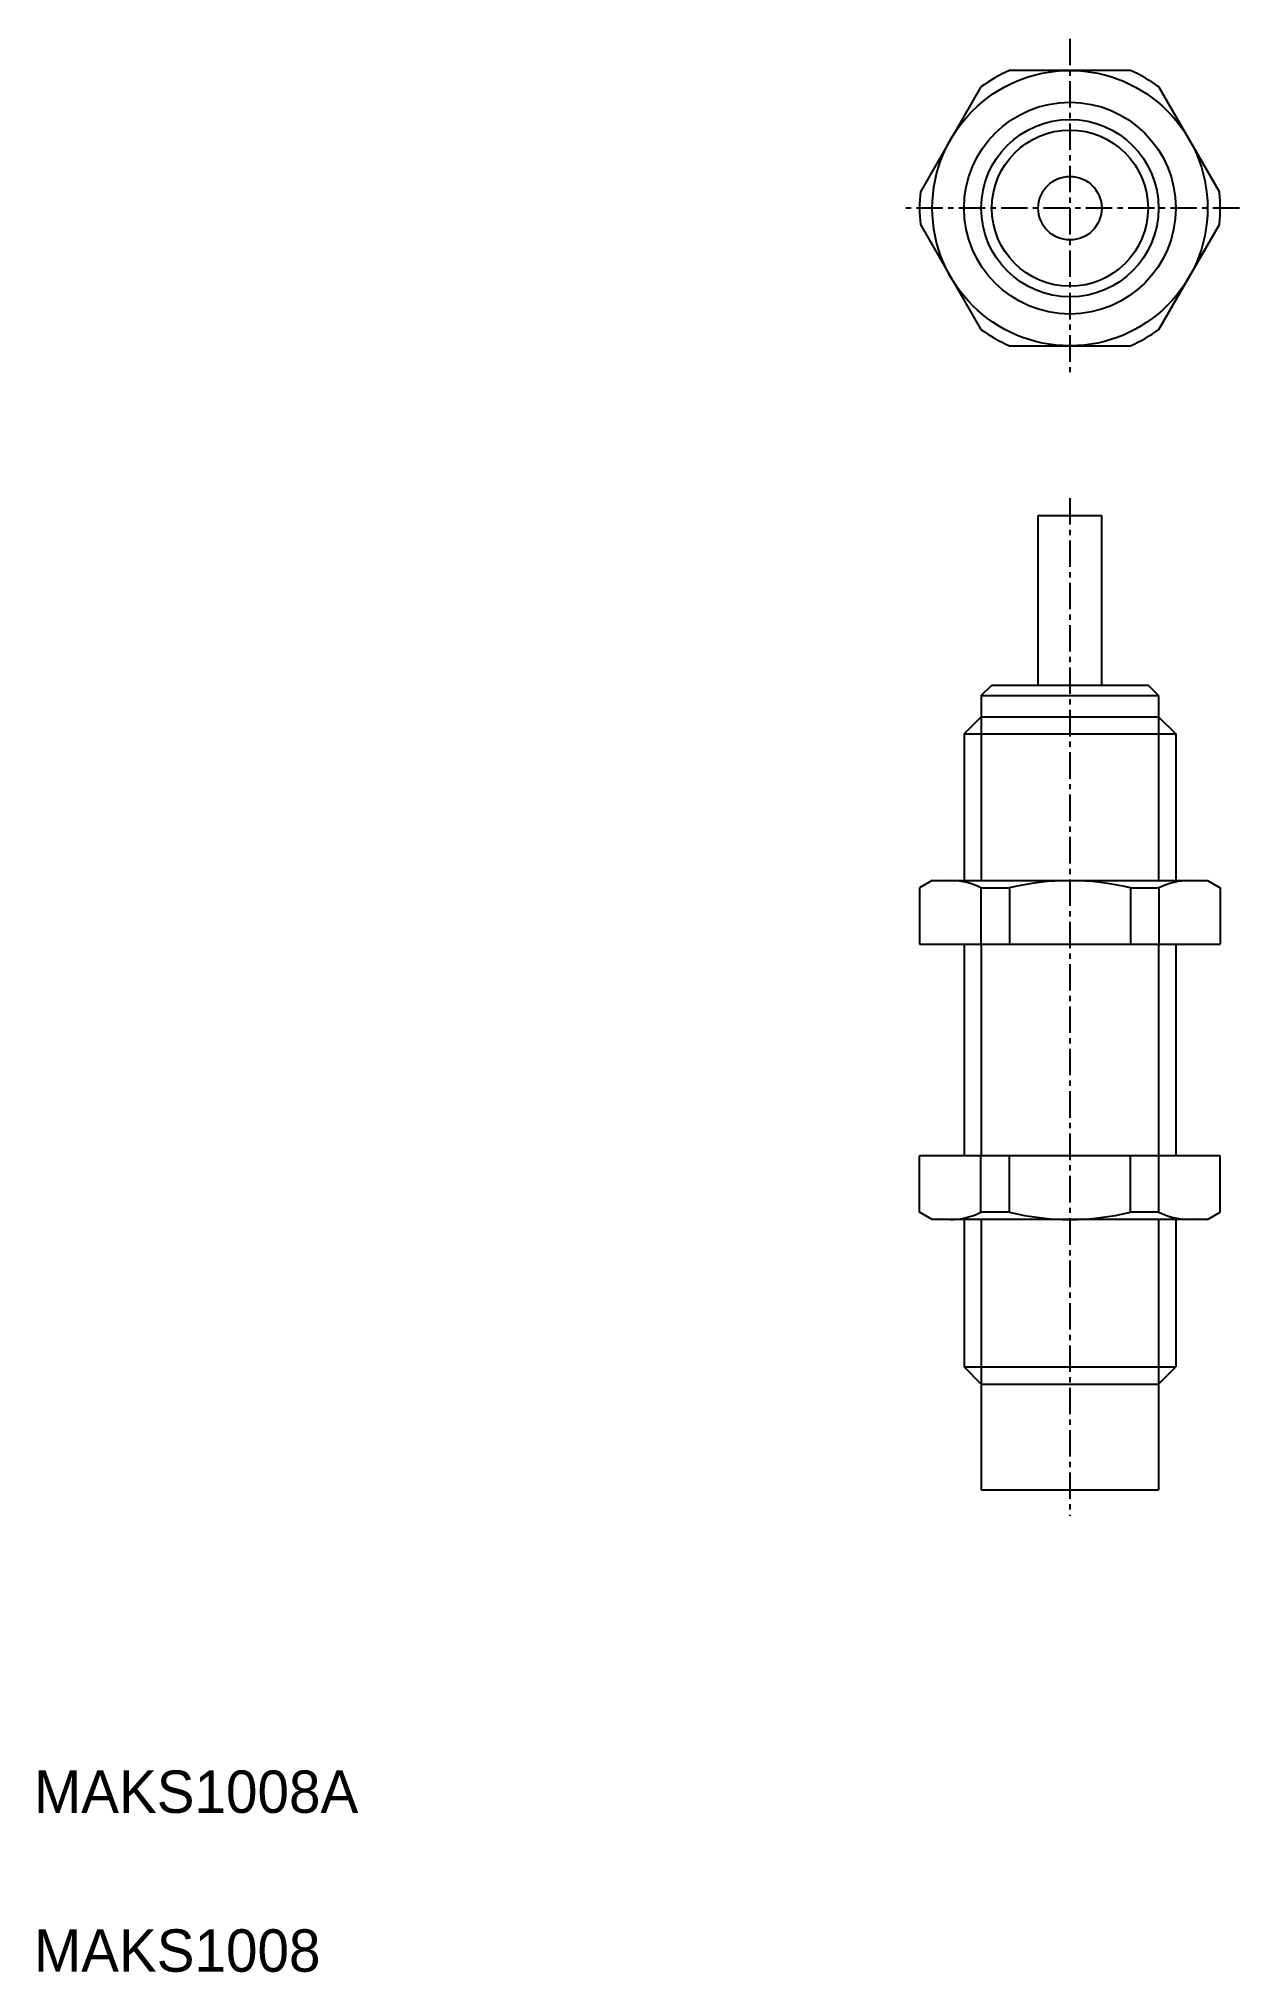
# Model space of a CAD drawing. Extents: x 5.2 to 61.9, y 5 to 96.3.
import ezdxf

# ---------------------------------------------------------------- set-up
doc = ezdxf.new("R2010")
doc.units = 0
doc.linetypes.add('CENTER', pattern=[2, 1.25, -0.25, 0.25, -0.25])
doc.layers.get('0').update_dxf_attribs({"linetype": 'CONTINUOUS'})
doc.layers.add('CENTER', color=1, linetype='CENTER')

msp = doc.modelspace()

# ---------------------------------------------------------------- linework, layer by layer
at = {"color": 7, "linetype": 'CONTINUOUS'}
for p, q in [((56.779, 94.752), (51.066, 94.752)), ((49.721, 93.976), (46.865, 89.029)), ((60.98, 89.029), (58.123, 93.976)), ((46.865, 87.476), (49.721, 82.529)), ((58.123, 82.529), (60.98, 87.476)), ((51.066, 81.752), (56.779, 81.752)), ((52.422, 65.741), (52.422, 73.741)), ((52.422, 73.741), (55.422, 73.741)), ((55.422, 65.741), (55.422, 73.741)), ((49.734, 65.241), (50.234, 65.741)), ((50.234, 65.741), (57.61, 65.741)), ((58.11, 65.241), (57.61, 65.741)), ((49.734, 65.241), (58.11, 65.241)), ((49.734, 65.241), (49.734, 64.241)), ((58.11, 65.241), (58.11, 64.241)), ((49.734, 64.241), (48.922, 63.429)), ((49.734, 64.241), (58.11, 64.241)), ((58.11, 64.241), (58.922, 63.429)), ((48.922, 63.429), (48.922, 56.51)), ((48.922, 63.429), (58.922, 63.429)), ((58.922, 63.429), (58.922, 56.51)), ((47.422, 56.51), (46.822, 56.164)), ((46.822, 56.164), (46.822, 53.51)), ((47.422, 56.51), (60.422, 56.51)), ((49.721, 56.164), (49.721, 53.51)), ((49.721, 56.164), (51.066, 56.164)), ((51.066, 56.164), (51.066, 53.51)), ((56.779, 56.164), (58.123, 56.164)), ((56.779, 56.164), (56.779, 53.51)), ((58.123, 56.164), (58.123, 53.51)), ((60.422, 56.51), (61.022, 56.164)), ((61.022, 56.164), (61.022, 53.51)), ((46.822, 53.51), (61.022, 53.51)), ((48.922, 53.51), (48.922, 43.51)), ((50.372, 53.51), (50.372, 53.51)), ((53.922, 53.51), (53.922, 53.51)), ((58.922, 53.51), (58.922, 43.51)), ((61.022, 43.51), (46.822, 43.51)), ((46.822, 40.857), (46.822, 43.51)), ((49.721, 40.857), (49.721, 43.51)), ((51.066, 40.857), (51.066, 43.51)), ((53.922, 43.51), (53.922, 43.51)), ((56.779, 40.857), (56.779, 43.51)), ((57.472, 43.51), (57.472, 43.51)), ((58.123, 40.857), (58.123, 43.51)), ((61.022, 40.857), (61.022, 43.51)), ((47.422, 40.51), (46.822, 40.857)), ((60.422, 40.51), (47.422, 40.51)), ((48.922, 40.51), (48.922, 33.553)), ((51.066, 40.857), (49.721, 40.857)), ((58.123, 40.857), (56.779, 40.857)), ((58.922, 40.51), (58.922, 33.553)), ((60.422, 40.51), (61.022, 40.857)), ((48.922, 33.553), (58.922, 33.553)), ((49.734, 32.741), (48.922, 33.553)), ((58.11, 32.741), (58.922, 33.553)), ((49.734, 32.741), (49.734, 27.741)), ((49.734, 32.741), (58.11, 32.741)), ((58.11, 32.741), (58.11, 27.741)), ((49.734, 27.741), (58.11, 27.741))]:
    msp.add_line(p, q, dxfattribs=at)
at = {"color": 3, "linetype": 'CONTINUOUS'}
for p, q in [((49.734, 64.241), (49.734, 56.51)), ((58.11, 64.241), (58.11, 56.51)), ((49.734, 53.51), (49.734, 43.51)), ((58.11, 53.51), (58.11, 43.51)), ((49.734, 40.51), (49.734, 32.741)), ((58.11, 40.51), (58.11, 32.741))]:
    msp.add_line(p, q, dxfattribs=at)
at = {"color": 7, "linetype": 'CONTINUOUS'}
for radius in [6.5, 5, 3.688, 1.5]:
    msp.add_circle((53.922, 88.252), radius, dxfattribs=at)
at = {"color": 3, "linetype": 'CONTINUOUS'}
msp.add_circle((53.922, 88.252), 4.188, dxfattribs=at)
at = {"color": 7, "linetype": 'CONTINUOUS'}
for centre, radius, start, end in [((53.922, 88.252), 7.1, 113.72417, 126.27583), ((53.922, 88.252), 7.1, 53.72417, 66.27583), ((53.922, 88.252), 7.1, 173.72417, 186.27583), ((53.922, 88.252), 7.1, 0, 6.27583), ((53.922, 88.252), 7.1, 353.72417, 0), ((53.922, 88.252), 7.1, 233.72417, 246.27583), ((53.922, 88.252), 7.1, 293.72417, 306.27583), ((48.272, 53.304), 3.206, 63.11951, 88.66751), ((53.922, 44.559), 11.951, 76.17126, 103.82874), ((59.573, 53.304), 3.206, 90, 116.88049), ((48.272, 43.716), 3.206, 270, 296.88049), ((53.922, 52.461), 11.951, 256.17126, 283.82874), ((59.573, 43.716), 3.206, 243.11951, 268.66751)]:
    msp.add_arc(centre, radius, start, end, dxfattribs=at)
at = {"layer": 'CENTER', "color": 1, "linetype": 'CENTER'}
for p, q in [((53.922, 96.252), (53.922, 80.252)), ((61.922, 88.252), (45.922, 88.252)), ((53.922, 74.567), (53.922, 26.523))]:
    msp.add_line(p, q, dxfattribs=at)

# ---------------------------------------------------------------- texts
at = {"color": 7, "linetype": 'CONTINUOUS'}
for s, p in [('MAKS1008A', (5, 12.5)), ('MAKS1008', (5, 5))]:
    msp.add_text(s, height=2, dxfattribs=at).set_placement(p)

doc.saveas('drawing.dxf')
